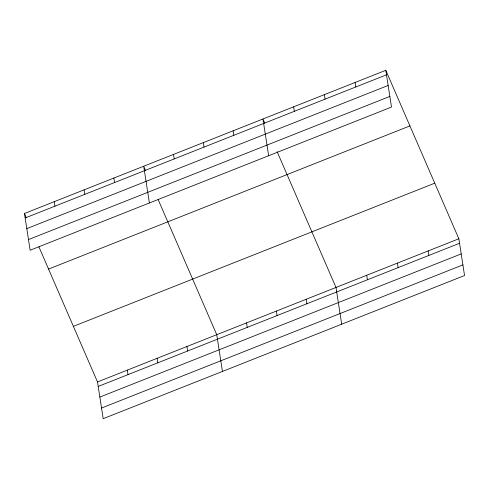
<?xml version="1.0" encoding="UTF-8"?>
<svg xmlns="http://www.w3.org/2000/svg" width="489" height="489" viewBox="0 0 489 489"><rect width="100%" height="100%" fill="white"/><g stroke="black" fill="none" stroke-linecap="round" stroke-linejoin="round"><path stroke-width="0.73" d="M385.809 70.312L391.5 107.06L30.141 250.227L24.45 213.479L385.809 70.312L458.859 238.773L464.55 275.521L103.191 418.688L97.5 381.94L38.912 246.835M25.147 217.978L386.506 74.811M26.791 228.62L388.156 85.453M28.49 239.586L389.855 96.419M48.558 269.072L409.916 125.905M73.393 326.346L434.752 183.179M97.5 381.94L458.859 238.773M98.197 386.438L459.556 243.271M99.842 397.08L461.206 253.913M101.541 408.046L462.9 264.879M264.757 123.161L262.948 118.992L268.638 155.74M277.11 151.651L335.998 287.446L341.689 324.195M145.508 170.404L143.699 166.236L149.389 202.984M158.161 199.591L216.749 334.69L222.44 371.438M24.45 213.479L26.259 217.648M428.144 250.943L428.841 255.441M397.429 263.113L398.125 267.611M355.093 82.482L355.79 86.981M366.713 275.276L367.41 279.775M324.378 94.652L325.075 99.151M293.663 106.822L294.36 111.321M306.187 299.262L306.884 303.761M276.377 311.071L277.067 315.57M233.137 130.801L233.834 135.3M246.56 322.881L247.257 327.379M203.326 142.611L204.023 147.11M173.509 154.426L174.206 158.925M186.939 346.505L187.635 351.004M157.122 358.315L157.819 362.814M113.888 178.045L114.585 182.544M127.311 370.124L128.008 374.623M84.077 189.86L84.768 194.359M54.261 201.67L54.957 206.169"/></g></svg>
